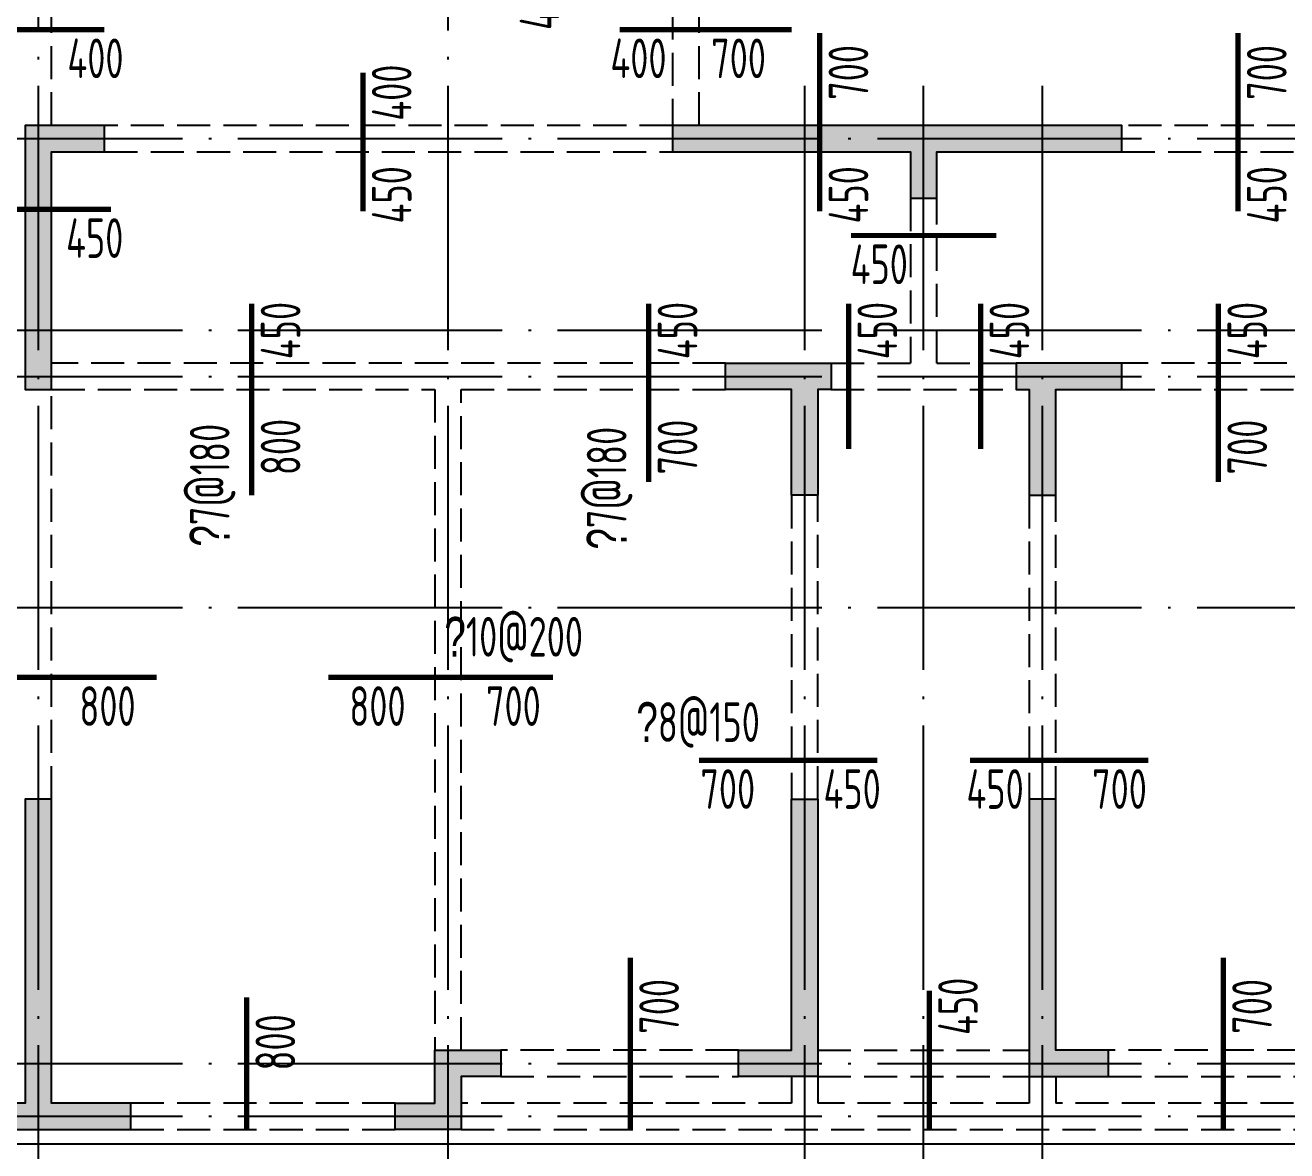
# Model space of a CAD drawing. Extents: x 154268 to 5133249, y -1832900 to 601179.
# Drawn here: x 297091 to 306639, y 517288 to 525807 of the extents above; entities that cross this region are included whole.
import ezdxf
from ezdxf.enums import TextEntityAlignment as Align

# ---------------------------------------------------------------- set-up
doc = ezdxf.new("R2010")
doc.units = 0
doc.header["$LTSCALE"] = 1000
doc.linetypes.add('DASH', pattern=[0.35, 0.25, -0.1])
doc.linetypes.add('DOTE', pattern=[2.42, 2, -0.2, 0.02, -0.2])
for name, color, linetype in [('A-ANNO-AXIS', 94, 'Continuous'), ('A-ANNO-DOTE', 15, 'DOTE'), ('a-pm-6#-wd$0$A-ROOF-建筑屋顶', 4, 'Continuous'), ('FLOOR_NUM', 7, 'Continuous'), ('HATCH', 254, 'Continuous'), ('S-BEAM-实线', 4, 'Continuous'), ('S-FLOOR-UP-文字', 7, 'Continuous'), ('S-FLOOR-UP-标注', 3, 'Continuous'), ('S-FLOOR-UP-钢筋', 13, 'Continuous'), ('S-WALL-砼墙', 60, 'Continuous')]:
    doc.layers.add(name, color=color, linetype=linetype)
doc.styles.add('TSSD_Dimension', font='tssdeng.shx', dxfattribs={"width": 0.7, "bigfont": 'Hztxt.shx'})
doc.styles.add('TSSD_Label', font='tssdeng.shx', dxfattribs={"width": 0.7, "bigfont": 'hztxt.shx'})
doc.dimstyles.get("Standard").update_dxf_attribs({"dimtxt": 300, "dimasz": 100, "dimexe": 100, "dimexo": 250, "dimgap": 100, "dimtad": 1, "dimdec": 0, "dimzin": 0, "dimdsep": 46, "dimtxsty": 'TSSD_Dimension', "dimblk": 'ARCHTICK', "dimblk1": 'ARCHTICK', "dimblk2": 'ARCHTICK', "dimcen": 0, "dimdle": 100, "dimclrt": 7, "dimadec": 0, "dimazin": 0, "dimtfac": 1, "dimtdec": 0, "dimtix": 1, "dimtmove": 2, "dimatfit": 3, "dimfxl": 1, "dimtolj": 1, "dimtzin": 0, "dimarcsym": 0})

# ---------------------------------------------------------------- blocks, each defined once
blk = doc.blocks.new('T4zw1')
at = {"layer": 'A-ANNO-DOTE'}
for p, q in [((1584356.5, -2354198.9), (1584356.5, -2338822.9)), ((1587456.5, -2354198.9), (1587456.5, -2338822.9)), ((1590156.5, -2354198.9), (1590156.5, -2344890.9)), ((1591056.5, -2354198.9), (1591056.5, -2344890.9)), ((1591956.5, -2354198.9), (1591956.5, -2344890.9)), ((1554406.3, -2345336.9), (1601542.4, -2345336.9)), ((1554406.3, -2346786.9), (1601542.4, -2346786.9)), ((1554406.3, -2347136.9), (1601542.4, -2347136.9)), ((1554406.3, -2348886.9), (1601542.4, -2348886.9)), ((1554406.3, -2352336.9), (1601542.4, -2352336.9)), ((1554406.3, -2352736.9), (1601542.4, -2352736.9))]:
    blk.add_line(p, q, dxfattribs=at)
blk = doc.blocks.new('t4swdpm1')
at = {"layer": 'S-BEAM-实线', "linetype": 'DASH'}
for p, q in [((33600, 7600), (33600, 9650)), ((28700, 7600), (28700, 8850)), ((33400, 8850), (33400, 7600)), ((33400, 7600), (29100, 7600)), ((40250, 7600), (36800, 7600)), ((29100, 7400), (33500, 7400)), ((36800, 7400), (40250, 7400)), ((35200, 7050), (35200, 5800)), ((35400, 5800), (35400, 7050)), ((33800, 5800), (28700, 5800)), ((34600, 5800), (35200, 5800)), ((35400, 5800), (36000, 5800)), ((41900, 5800), (36800, 5800)), ((28700, 5600), (31600, 5600)), ((28700, 2500), (28700, 5600)), ((31600, 5600), (31600, 600)), ((31800, 600), (31800, 5600)), ((31800, 5600), (33800, 5600)), ((34600, 5600), (36000, 5600)), ((36800, 5600), (38800, 5600)), ((34300, 4800), (34300, 2500)), ((34500, 2500), (34500, 4800)), ((36100, 4800), (36100, 2500)), ((36300, 2500), (36300, 4800)), ((33900, 600), (32100, 600)), ((34500, 600), (36100, 600)), ((38500, 600), (36700, 600)), ((32100, 400), (33900, 400)), ((34300, 400), (34300, 200)), ((34500, 400), (34500, 200)), ((34500, 400), (36100, 400)), ((36100, 400), (36100, 200)), ((36300, 400), (36300, 200)), ((36700, 400), (38500, 400)), ((31300, 200), (29300, 200)), ((34300, 200), (31800, 200)), ((36100, 200), (34500, 200)), ((38800, 200), (36300, 200)), ((29300, 0), (31300, 0)), ((31800, 0), (38800, 0))]:
    blk.add_line(p, q, dxfattribs=at)
at = {"layer": 'S-WALL-砼墙'}
for points in [[(29100, 7400), (29100, 7600), (28500, 7600), (28500, 5600), (28700, 5600), (28700, 7400)], [(36800, 7400), (36800, 7600), (33400, 7600), (33400, 7400), (35200, 7400), (35200, 7050), (35400, 7050), (35400, 7400)], [(33800, 5600), (33800, 5800), (34600, 5800), (34600, 5600), (34500, 5600), (34500, 4800), (34300, 4800), (34300, 5600)], [(36800, 5600), (36800, 5800), (36000, 5800), (36000, 5600), (36100, 5600), (36100, 4800), (36300, 4800), (36300, 5600)], [(28700, 2500), (28500, 2500), (28500, 200), (28000, 200), (28000, 0), (29300, 0), (29300, 200), (28700, 200)], [(33900, 400), (33900, 600), (34300, 600), (34300, 2500), (34500, 2500), (34500, 400)], [(36700, 400), (36700, 600), (36300, 600), (36300, 2500), (36100, 2500), (36100, 400)], [(31300, 0), (31300, 200), (31600, 200), (31600, 600), (32100, 600), (32100, 400), (31800, 400), (31800, 0)]]:
    blk.add_lwpolyline(points, close=True, dxfattribs=at)
blk = doc.blocks.new('*D9626')
at = {"layer": 'Defpoints', "color": 0, "transparency": 16777216}
for p in [(31694.3, 3322.4), (32394.2, 3322.4), (32394.2, 3022.4)]:
    blk.add_point(p, dxfattribs=at)
at = {"layer": 'S-FLOOR-UP-标注', "color": 3, "transparency": 16777216, "insert": (32094.9, 3104.6), "char_height": 300, "attachment_point": 5, "style": 'TSSD_Dimension'}
blk.add_mtext('\\A1;700', dxfattribs=at)
blk = doc.blocks.new('_None')
blk = doc.blocks.new('*D9627')
at = {"layer": 'Defpoints', "color": 0, "transparency": 16777216}
for p in [(30694.4, 3322.4), (31494.3, 3322.4), (31494.3, 3022.4)]:
    blk.add_point(p, dxfattribs=at)
at = {"layer": 'S-FLOOR-UP-标注', "color": 3, "transparency": 16777216, "insert": (31066, 3104.6), "char_height": 300, "attachment_point": 5, "style": 'TSSD_Dimension'}
blk.add_mtext('\\A1;800', dxfattribs=at)
blk = doc.blocks.new('*D9628')
at = {"layer": 'Defpoints', "color": 0, "transparency": 16777216}
for p in [(34650.1, 6666.4), (35100, 6666.4), (35100, 6366.4)]:
    blk.add_point(p, dxfattribs=at)
at = {"layer": 'S-FLOOR-UP-标注', "color": 3, "transparency": 16777216, "insert": (34864.1, 6448.6), "char_height": 300, "attachment_point": 5, "style": 'TSSD_Dimension'}
blk.add_mtext('\\A1;450', dxfattribs=at)
blk = doc.blocks.new('*D9634')
at = {"layer": 'Defpoints', "color": 0, "transparency": 16777216}
for p in [(28600, 6864.4), (29049.9, 6864.4), (28600, 6564.4)]:
    blk.add_point(p, dxfattribs=at)
at = {"layer": 'S-FLOOR-UP-标注', "color": 3, "transparency": 16777216, "insert": (28925.9, 6646.6), "char_height": 300, "attachment_point": 5, "style": 'TSSD_Dimension'}
blk.add_mtext('\\A1;450', dxfattribs=at)
blk = doc.blocks.new('*D9636')
at = {"layer": 'Defpoints', "color": 0, "transparency": 16777216}
for p in [(35550, 2694.8), (36000, 2694.8), (36000, 2394.8)]:
    blk.add_point(p, dxfattribs=at)
at = {"layer": 'S-FLOOR-UP-标注', "color": 3, "transparency": 16777216, "insert": (35741.1, 2476.9), "char_height": 300, "attachment_point": 5, "style": 'TSSD_Dimension'}
blk.add_mtext('\\A1;450', dxfattribs=at)
blk = doc.blocks.new('*D9637')
at = {"layer": 'Defpoints', "color": 0, "transparency": 16777216}
for p in [(33500.1, 2694.8), (34200, 2694.8), (33500.1, 2394.8)]:
    blk.add_point(p, dxfattribs=at)
at = {"layer": 'S-FLOOR-UP-标注', "color": 3, "transparency": 16777216, "insert": (33717.5, 2476.9), "char_height": 300, "attachment_point": 5, "style": 'TSSD_Dimension'}
blk.add_mtext('\\A1;700', dxfattribs=at)
blk = doc.blocks.new('*D9638')
at = {"layer": 'Defpoints', "color": 0, "transparency": 16777216}
for p in [(34400, 2694.8), (34850, 2694.8), (34400, 2394.8)]:
    blk.add_point(p, dxfattribs=at)
at = {"layer": 'S-FLOOR-UP-标注', "color": 3, "transparency": 16777216, "insert": (34658.9, 2476.9), "char_height": 300, "attachment_point": 5, "style": 'TSSD_Dimension'}
blk.add_mtext('\\A1;450', dxfattribs=at)
blk = doc.blocks.new('*D9640')
at = {"layer": 'Defpoints', "color": 0, "transparency": 16777216}
for p in [(33500, 8225), (34199.9, 8225), (33500, 7925)]:
    blk.add_point(p, dxfattribs=at)
at = {"layer": 'S-FLOOR-UP-标注', "color": 3, "transparency": 16777216, "insert": (33799.3, 8007.2), "char_height": 300, "attachment_point": 5, "style": 'TSSD_Dimension'}
blk.add_mtext('\\A1;700', dxfattribs=at)
blk = doc.blocks.new('*D9641')
at = {"layer": 'Defpoints', "color": 0, "transparency": 16777216}
for p in [(32900, 8225), (33300, 8225), (32900, 7925)]:
    blk.add_point(p, dxfattribs=at)
at = {"layer": 'S-FLOOR-UP-标注', "color": 3, "transparency": 16777216, "insert": (33041.6, 8007.2), "char_height": 300, "attachment_point": 5, "style": 'TSSD_Dimension'}
blk.add_mtext('\\A1;400', dxfattribs=at)
blk = doc.blocks.new('*D9660')
at = {"layer": 'Defpoints', "color": 0, "transparency": 16777216}
for p in [(36200, 2694.8), (36899.9, 2694.8), (36899.9, 2394.8)]:
    blk.add_point(p, dxfattribs=at)
at = {"layer": 'S-FLOOR-UP-标注', "color": 3, "transparency": 16777216, "insert": (36682.5, 2476.9), "char_height": 300, "attachment_point": 5, "style": 'TSSD_Dimension'}
blk.add_mtext('\\A1;700', dxfattribs=at)
blk = doc.blocks.new('*D9662')
at = {"layer": 'Defpoints', "color": 0, "transparency": 16777216}
for p in [(28594.3, 3322.4), (29394.2, 3322.4), (28594.3, 3022.4)]:
    blk.add_point(p, dxfattribs=at)
at = {"layer": 'S-FLOOR-UP-标注', "color": 3, "transparency": 16777216, "insert": (29022.6, 3104.6), "char_height": 300, "attachment_point": 5, "style": 'TSSD_Dimension'}
blk.add_mtext('\\A1;800', dxfattribs=at)
blk = doc.blocks.new('*D9664')
at = {"layer": 'Defpoints', "color": 0, "transparency": 16777216}
for p in [(28600, 8225), (29000, 8225), (28600, 7925)]:
    blk.add_point(p, dxfattribs=at)
at = {"layer": 'S-FLOOR-UP-标注', "color": 3, "transparency": 16777216, "insert": (28931.6, 8007.2), "char_height": 300, "attachment_point": 5, "style": 'TSSD_Dimension'}
blk.add_mtext('\\A1;400', dxfattribs=at)
blk = doc.blocks.new('*D9668')
at = {"layer": 'Defpoints', "color": 0, "transparency": 16777216}
for p in [(35242.3, 949.9), (35542.3, 949.9), (35242.3, 500)]:
    blk.add_point(p, dxfattribs=at)
at = {"layer": 'S-FLOOR-UP-标注', "color": 3, "transparency": 16777216, "insert": (35460.1, 832), "char_height": 300, "attachment_point": 5, "rotation": 90, "style": 'TSSD_Dimension'}
blk.add_mtext('\\A1;450', dxfattribs=at)
blk = doc.blocks.new('*D9670')
at = {"layer": 'Defpoints', "color": 0, "transparency": 16777216}
for p in [(30075.3, 899.9), (30375.3, 899.9), (30075.3, 100)]:
    blk.add_point(p, dxfattribs=at)
at = {"layer": 'S-FLOOR-UP-标注', "color": 3, "transparency": 16777216, "insert": (30293.2, 559.4), "char_height": 300, "attachment_point": 5, "rotation": 90, "style": 'TSSD_Dimension'}
blk.add_mtext('\\A1;800', dxfattribs=at)
blk = doc.blocks.new('*D9672')
at = {"layer": 'Defpoints', "color": 0, "transparency": 16777216}
for p in [(32980.1, 1199.9), (33280.1, 1199.9), (32980.1, 500)]:
    blk.add_point(p, dxfattribs=at)
at = {"layer": 'S-FLOOR-UP-标注', "color": 3, "transparency": 16777216, "insert": (33198, 832), "char_height": 300, "attachment_point": 5, "rotation": 90, "style": 'TSSD_Dimension'}
blk.add_mtext('\\A1;700', dxfattribs=at)
blk = doc.blocks.new('*D9673')
at = {"layer": 'Defpoints', "color": 0, "transparency": 16777216}
for p in [(37468.2, 1199.9), (37768.2, 1199.9), (37468.2, 500)]:
    blk.add_point(p, dxfattribs=at)
at = {"layer": 'S-FLOOR-UP-标注', "color": 3, "transparency": 16777216, "insert": (37686, 832), "char_height": 300, "attachment_point": 5, "rotation": 90, "style": 'TSSD_Dimension'}
blk.add_mtext('\\A1;700', dxfattribs=at)
blk = doc.blocks.new('*D9678')
at = {"layer": 'Defpoints', "color": 0, "transparency": 16777216}
for p in [(37431.7, 6149.9), (37431.7, 5700), (37731.7, 5700)]:
    blk.add_point(p, dxfattribs=at)
at = {"layer": 'S-FLOOR-UP-标注', "color": 3, "transparency": 16777216, "insert": (37649.6, 5946.9), "char_height": 300, "attachment_point": 5, "rotation": 90, "style": 'TSSD_Dimension'}
blk.add_mtext('\\A1;450', dxfattribs=at)
blk = doc.blocks.new('*D9679')
at = {"layer": 'Defpoints', "color": 0, "transparency": 16777216}
for p in [(37431.7, 5500), (37431.7, 4800.1), (37731.7, 4800.1)]:
    blk.add_point(p, dxfattribs=at)
at = {"layer": 'S-FLOOR-UP-标注', "color": 3, "transparency": 16777216, "insert": (37649.6, 5065.5), "char_height": 300, "attachment_point": 5, "rotation": 90, "style": 'TSSD_Dimension'}
blk.add_mtext('\\A1;700', dxfattribs=at)
blk = doc.blocks.new('*D9680')
at = {"layer": 'Defpoints', "color": 0, "transparency": 16777216}
for p in [(34631.9, 6149.9), (34631.9, 5700), (34931.9, 5700)]:
    blk.add_point(p, dxfattribs=at)
at = {"layer": 'S-FLOOR-UP-标注', "color": 3, "transparency": 16777216, "insert": (34849.7, 5946.9), "char_height": 300, "attachment_point": 5, "rotation": 90, "style": 'TSSD_Dimension'}
blk.add_mtext('\\A1;450', dxfattribs=at)
blk = doc.blocks.new('*D9681')
at = {"layer": 'Defpoints', "color": 0, "transparency": 16777216}
for p in [(35631.8, 6149.9), (35631.8, 5700), (35931.8, 5700)]:
    blk.add_point(p, dxfattribs=at)
at = {"layer": 'S-FLOOR-UP-标注', "color": 3, "transparency": 16777216, "insert": (35849.6, 5946.9), "char_height": 300, "attachment_point": 5, "rotation": 90, "style": 'TSSD_Dimension'}
blk.add_mtext('\\A1;450', dxfattribs=at)
blk = doc.blocks.new('*D9682')
at = {"layer": 'Defpoints', "color": 0, "transparency": 16777216}
for p in [(33119.6, 6149.9), (33119.6, 5700), (33419.6, 5700)]:
    blk.add_point(p, dxfattribs=at)
at = {"layer": 'S-FLOOR-UP-标注', "color": 3, "transparency": 16777216, "insert": (33337.5, 5946.9), "char_height": 300, "attachment_point": 5, "rotation": 90, "style": 'TSSD_Dimension'}
blk.add_mtext('\\A1;450', dxfattribs=at)
blk = doc.blocks.new('*D9683')
at = {"layer": 'Defpoints', "color": 0, "transparency": 16777216}
for p in [(33119.6, 5500), (33119.6, 4800.1), (33419.6, 4800.1)]:
    blk.add_point(p, dxfattribs=at)
at = {"layer": 'S-FLOOR-UP-标注', "color": 3, "transparency": 16777216, "insert": (33337.5, 5065.5), "char_height": 300, "attachment_point": 5, "rotation": 90, "style": 'TSSD_Dimension'}
blk.add_mtext('\\A1;700', dxfattribs=at)
blk = doc.blocks.new('*D9684')
at = {"layer": 'Defpoints', "color": 0, "transparency": 16777216}
for p in [(30114.9, 6149.9), (30114.9, 5700), (30414.9, 5700)]:
    blk.add_point(p, dxfattribs=at)
at = {"layer": 'S-FLOOR-UP-标注', "color": 3, "transparency": 16777216, "insert": (30332.7, 5946.9), "char_height": 300, "attachment_point": 5, "rotation": 90, "style": 'TSSD_Dimension'}
blk.add_mtext('\\A1;450', dxfattribs=at)
blk = doc.blocks.new('*D9685')
at = {"layer": 'Defpoints', "color": 0, "transparency": 16777216}
for p in [(30114.9, 5500), (30114.9, 4700.1), (30414.9, 4700.1)]:
    blk.add_point(p, dxfattribs=at)
at = {"layer": 'S-FLOOR-UP-标注', "color": 3, "transparency": 16777216, "insert": (30332.7, 5065.5), "char_height": 300, "attachment_point": 5, "rotation": 90, "style": 'TSSD_Dimension'}
blk.add_mtext('\\A1;800', dxfattribs=at)
blk = doc.blocks.new('*D9691')
at = {"layer": 'Defpoints', "color": 0, "transparency": 16777216}
for p in [(37579.5, 8199.9), (37879.5, 8199.9), (37579.5, 7500)]:
    blk.add_point(p, dxfattribs=at)
at = {"layer": 'S-FLOOR-UP-标注', "color": 3, "transparency": 16777216, "insert": (37797.4, 7900.6), "char_height": 300, "attachment_point": 5, "rotation": 90, "style": 'TSSD_Dimension'}
blk.add_mtext('\\A1;700', dxfattribs=at)
blk = doc.blocks.new('*D9692')
at = {"layer": 'Defpoints', "color": 0, "transparency": 16777216}
for p in [(37579.5, 7300), (37879.5, 7300), (37579.5, 6850.1)]:
    blk.add_point(p, dxfattribs=at)
at = {"layer": 'S-FLOOR-UP-标注', "color": 3, "transparency": 16777216, "insert": (37797.4, 6974.1), "char_height": 300, "attachment_point": 5, "rotation": 90, "style": 'TSSD_Dimension'}
blk.add_mtext('\\A1;450', dxfattribs=at)
blk = doc.blocks.new('*D9693')
at = {"layer": 'Defpoints', "color": 0, "transparency": 16777216}
for p in [(34413.3, 8199.9), (34713.3, 8199.9), (34413.3, 7500)]:
    blk.add_point(p, dxfattribs=at)
at = {"layer": 'S-FLOOR-UP-标注', "color": 3, "transparency": 16777216, "insert": (34631.1, 7900.6), "char_height": 300, "attachment_point": 5, "rotation": 90, "style": 'TSSD_Dimension'}
blk.add_mtext('\\A1;700', dxfattribs=at)
blk = doc.blocks.new('*D9694')
at = {"layer": 'Defpoints', "color": 0, "transparency": 16777216}
for p in [(34413.3, 7300), (34713.3, 7300), (34413.3, 6850.1)]:
    blk.add_point(p, dxfattribs=at)
at = {"layer": 'S-FLOOR-UP-标注', "color": 3, "transparency": 16777216, "insert": (34631.1, 6974.1), "char_height": 300, "attachment_point": 5, "rotation": 90, "style": 'TSSD_Dimension'}
blk.add_mtext('\\A1;450', dxfattribs=at)
blk = doc.blocks.new('*D9695')
at = {"layer": 'Defpoints', "color": 0, "transparency": 16777216}
for p in [(30956.1, 7899.9), (31256.1, 7899.9), (30956.1, 7500)]:
    blk.add_point(p, dxfattribs=at)
at = {"layer": 'S-FLOOR-UP-标注', "color": 3, "transparency": 16777216, "insert": (31173.9, 7747.4), "char_height": 300, "attachment_point": 5, "rotation": 90, "style": 'TSSD_Dimension'}
blk.add_mtext('\\A1;400', dxfattribs=at)
blk = doc.blocks.new('*D9696')
at = {"layer": 'Defpoints', "color": 0, "transparency": 16777216}
for p in [(30956.1, 7300), (31256.1, 7300), (30956.1, 6850.1)]:
    blk.add_point(p, dxfattribs=at)
at = {"layer": 'S-FLOOR-UP-标注', "color": 3, "transparency": 16777216, "insert": (31173.9, 6974.1), "char_height": 300, "attachment_point": 5, "rotation": 90, "style": 'TSSD_Dimension'}
blk.add_mtext('\\A1;450', dxfattribs=at)
blk = doc.blocks.new('*D9697')
at = {"layer": 'Defpoints', "color": 0, "transparency": 16777216}
for p in [(32074.9, 8750), (32074.9, 8350.1), (32374.9, 8350.1)]:
    blk.add_point(p, dxfattribs=at)
at = {"layer": 'S-FLOOR-UP-标注', "color": 3, "transparency": 16777216, "insert": (32292.8, 8434), "char_height": 300, "attachment_point": 5, "rotation": 90, "style": 'TSSD_Dimension'}
blk.add_mtext('\\A1;400', dxfattribs=at)
blk = doc.blocks.new('7-4q-wda')
at = {"layer": 'S-WALL-砼墙'}
for points in [[(22900, -1650), (22900, -1450), (22300, -1450), (22300, -3450), (22500, -3450), (22500, -1650)], [(30600, -1650), (30600, -1450), (27200, -1450), (27200, -1650), (29000, -1650), (29000, -2000), (29200, -2000), (29200, -1650)], [(27600, -3450), (27600, -3250), (28400, -3250), (28400, -3450), (28300, -3450), (28300, -4250), (28100, -4250), (28100, -3450)], [(30600, -3450), (30600, -3250), (29800, -3250), (29800, -3450), (29900, -3450), (29900, -4250), (30100, -4250), (30100, -3450)], [(22500, -6550), (22300, -6550), (22300, -8850), (21750, -8850), (21750, -9050), (23100, -9050), (23100, -8850), (22500, -8850)], [(27700, -8650), (27700, -8450), (28100, -8450), (28100, -6550), (28300, -6550), (28300, -8650)], [(30500, -8650), (30500, -8450), (30100, -8450), (30100, -6550), (29900, -6550), (29900, -8650)], [(25100, -9050), (25100, -8850), (25400, -8850), (25400, -8450), (25900, -8450), (25900, -8650), (25600, -8650), (25600, -9050)]]:
    blk.add_lwpolyline(points, close=True, dxfattribs=at)
blk = doc.blocks.new('T4wdbj1')
at = {"layer": 'S-FLOOR-UP-钢筋', "color": 1, "const_width": 40}
for points in [[(27550.1, 8225), (29000, 8225)], [(32900.1, 8225), (34200, 8225)], [(34413.3, 8199.9), (34413.3, 6850.1)], [(37579.5, 8199.9), (37579.5, 6850.1)], [(30956.1, 7899.9), (30956.1, 6850.1)], [(27550.1, 6864.4), (29049.9, 6864.4)], [(35749.9, 6666.4), (34650.1, 6666.4)], [(30114.9, 4700.1), (30114.9, 6149.9)], [(33119.6, 4800.1), (33119.6, 6149.9)], [(34631.9, 5050.1), (34631.9, 6149.9)], [(35631.8, 5050.1), (35631.8, 6149.9)], [(37431.7, 4800.1), (37431.7, 6149.9)], [(27644.4, 3322.4), (29394.2, 3322.4)], [(32394.2, 3322.4), (30694.4, 3322.4)], [(33500.1, 2694.8), (34850, 2694.8)], [(36899.9, 2694.8), (35550, 2694.8)], [(32980.1, 1199.9), (32980.1, -100)], [(37468.2, 1199.9), (37468.2, -100)], [(35242.3, 949.9), (35242.3, -100)], [(30075.3, 899.9), (30075.3, -100)]]:
    blk.add_lwpolyline(points, dxfattribs=at)
at = {"layer": 'S-FLOOR-UP-文字', "color": 7, "style": 'TSSD_Label', "width": 0.7}
for p in [(30036.6, 4311.3), (33041.3, 4288.7)]:
    blk.add_text('\ue53a7@180', height=300, rotation=90, dxfattribs=at).set_placement(p, align=Align.BOTTOM_LEFT)
for s, p in [('\ue53a10@200', (31572.2, 3389.3)), ('\ue53a8@150', (33025.2, 2743.7))]:
    blk.add_text(s, height=300, dxfattribs=at).set_placement(p, align=Align.BOTTOM_LEFT)
at = {"layer": 'S-FLOOR-UP-标注'}
for base, p1, p2, angle, picture, middle in [((32374.9, 8350.1), (32074.9, 8750), (32074.9, 8350.1), 90, '*D9697', (32292.8, 8434)), ((34713.3, 8199.9), (34413.3, 7500), (34413.3, 8199.9), 270, '*D9693', (34631.1, 7900.6)), ((37879.5, 8199.9), (37579.5, 7500), (37579.5, 8199.9), 270, '*D9691', (37797.4, 7900.6)), ((31256.1, 7899.9), (30956.1, 7500), (30956.1, 7899.9), 270, '*D9695', (31173.9, 7747.4)), ((31256.1, 7300), (30956.1, 6850.1), (30956.1, 7300), 270, '*D9696', (31173.9, 6974.1)), ((34713.3, 7300), (34413.3, 6850.1), (34413.3, 7300), 270, '*D9694', (34631.1, 6974.1)), ((37879.5, 7300), (37579.5, 6850.1), (37579.5, 7300), 270, '*D9692', (37797.4, 6974.1)), ((35100, 6366.4), (34650.1, 6666.4), (35100, 6666.4), 180, '*D9628', (34864.1, 6448.6)), ((30414.9, 5700), (30114.9, 6149.9), (30114.9, 5700), 90, '*D9684', (30332.7, 5946.9)), ((33419.6, 5700), (33119.6, 6149.9), (33119.6, 5700), 90, '*D9682', (33337.5, 5946.9)), ((34931.9, 5700), (34631.9, 6149.9), (34631.9, 5700), 90, '*D9680', (34849.7, 5946.9)), ((35931.8, 5700), (35631.8, 6149.9), (35631.8, 5700), 90, '*D9681', (35849.6, 5946.9)), ((37731.7, 5700), (37431.7, 6149.9), (37431.7, 5700), 90, '*D9678', (37649.6, 5946.9)), ((30414.9, 4700.1), (30114.9, 5500), (30114.9, 4700.1), 90, '*D9685', (30332.7, 5065.5)), ((33419.6, 4800.1), (33119.6, 5500), (33119.6, 4800.1), 90, '*D9683', (33337.5, 5065.5)), ((37731.7, 4800.1), (37431.7, 5500), (37431.7, 4800.1), 90, '*D9679', (37649.6, 5065.5)), ((31494.3, 3022.4), (30694.4, 3322.4), (31494.3, 3322.4), 180, '*D9627', (31066, 3104.6)), ((32394.2, 3022.4), (31694.3, 3322.4), (32394.2, 3322.4), 180, '*D9626', (32094.9, 3104.6)), ((36000, 2394.8), (35550, 2694.8), (36000, 2694.8), 180, '*D9636', (35741.1, 2476.9)), ((36899.9, 2394.8), (36200, 2694.8), (36899.9, 2694.8), 180, '*D9660', (36682.5, 2476.9)), ((33280.1, 1199.9), (32980.1, 500), (32980.1, 1199.9), 270, '*D9672', (33198, 832)), ((35542.3, 949.9), (35242.3, 500), (35242.3, 949.9), 270, '*D9668', (35460.1, 832)), ((37768.2, 1199.9), (37468.2, 500), (37468.2, 1199.9), 270, '*D9673', (37686, 832)), ((30375.3, 899.9), (30075.3, 100), (30075.3, 899.9), 270, '*D9670', (30293.2, 559.4))]:
    dim = blk.add_linear_dim(base=base, p1=p1, p2=p2, angle=angle, dimstyle='Standard', override={"dimexe": 150, "dimexo": 120, "dimgap": 60, "dimblk1": 'None', "dimblk2": 'None', "dimsah": 1, "dimse1": 1, "dimse2": 1, "dimsd1": 1, "dimsd2": 1, "dimclrd": 256, "dimclre": 256, "dimclrt": 3}, dxfattribs=at)
    dim.commit()
    dim.dimension.update_dxf_attribs({"geometry": picture, "text_midpoint": middle, "dimtype": 128})
for base, p1, p2, picture, middle in [((28600, 7925), (29000, 8225), (28600, 8225), '*D9664', (28931.6, 8007.2)), ((32900, 7925), (33300, 8225), (32900, 8225), '*D9641', (33041.6, 8007.2)), ((33500, 7925), (34199.9, 8225), (33500, 8225), '*D9640', (33799.3, 8007.2)), ((28600, 6564.4), (29049.9, 6864.4), (28600, 6864.4), '*D9634', (28925.9, 6646.6)), ((28594.3, 3022.4), (29394.2, 3322.4), (28594.3, 3322.4), '*D9662', (29022.6, 3104.6)), ((33500.1, 2394.8), (34200, 2694.8), (33500.1, 2694.8), '*D9637', (33717.5, 2476.9)), ((34400, 2394.8), (34850, 2694.8), (34400, 2694.8), '*D9638', (34658.9, 2476.9))]:
    dim = blk.add_linear_dim(base=base, p1=p1, p2=p2, dimstyle='Standard', override={"dimexe": 150, "dimexo": 120, "dimgap": 60, "dimblk1": 'None', "dimblk2": 'None', "dimsah": 1, "dimse1": 1, "dimse2": 1, "dimsd1": 1, "dimsd2": 1, "dimclrd": 256, "dimclre": 256, "dimclrt": 3}, dxfattribs=at)
    dim.commit()
    dim.dimension.update_dxf_attribs({"geometry": picture, "text_midpoint": middle, "dimtype": 128})

msp = doc.modelspace()

# ---------------------------------------------------------------- hatches: boundary and pattern name
at = {"layer": 'HATCH'}
h = msp.add_hatch(dxfattribs=at)
h.set_pattern_fill('ARMORED', color=256, scale=30, style=0)
h.set_pattern_definition([(50, (-2974177.58, 2458896.48), (215.178055, -18.8256405), [22.5, -247.5]), (355, (-2974177.58, 2458896.48), (-41.6254, 225.65764), [18, -198]), (100.4514, (-2974159.64, 2458894.9), (173.552815, 206.831863), [19.122057, -210.342634]), (46.1842, (-2974177.58, 2458956.48), (320.172315, -49.655704), [33.75, -371.25]), (96.6356, (-2974150.9, 2458952.34), (280.398812, 292.23536), [28.683086, -315.5139]), (351.1842, (-2974177.58, 2458956.48), (280.398584, 292.23558), [27, -297]), (21, (-2974147.58, 2458941.48), (179.072116, -120.785667), [22.5, -247.5]), (326, (-2974147.58, 2458941.48), (72.9946, 217.545014), [18, -198]), (71.4514, (-2974132.65, 2458931.41), (252.066789, 96.759149), [19.122057, -210.342634]), (37.5, (-2974177.576, 2458896.48), (3.6479566, 99.8681561), [0, -195.6, 0, -201, 0, -198.75]), (7.5, (-2974177.58, 2458896.48), (78.9208612, 118.3235136), [0, -114.6, 0, -191.1, 0, -75.75]), (327.5, (-2974244.476, 2458896.48), (160.1467309, -6.7664615), [0, -75, 0, -234, 0, -310.5]), (317.5, (-2974274.48, 2458896.48), (174.955851, 30.0314947), [0, -97.5, 0, -155.4, 0, -220.5]), (45, (-2974177.58, 2458896.48), (-106.066017, 106.066017), [])])
h.paths.add_polyline_path([(294590.8, 517449.3), (294590.8, 517649.3), (294290.8, 517649.3), (294290.8, 518049.3), (293790.8, 518049.3), (293790.8, 517849.3), (294090.8, 517849.3), (294090.8, 517449.3)])
h.paths.add_polyline_path([(297290.8, 519949.3), (297090.8, 519949.3), (297090.8, 517649.3), (296590.8, 517649.3), (296590.8, 517449.3), (297890.8, 517449.3), (297890.8, 517649.3), (297290.8, 517649.3)])
h.paths.add_polyline_path([(297690.8, 524849.3), (297690.8, 525049.3), (297090.8, 525049.3), (297090.8, 523049.3), (297290.8, 523049.3), (297290.8, 524849.3)])
h.paths.add_polyline_path([(297840.8, 529799.3), (297840.8, 529999.3), (297090.8, 529999.3), (297090.8, 527199.3), (295740.8, 527199.3), (295740.8, 526999.3), (297090.8, 526999.3), (297090.8, 526299.3), (297290.8, 526299.3), (297290.8, 526999.3), (298690.8, 526999.3), (298690.8, 527199.3), (297290.8, 527199.3), (297290.8, 529799.3)])
h.paths.add_polyline_path([(302790.8, 529999.3), (301990.8, 529999.3), (301990.8, 526999.3), (302190.8, 526999.3), (302190.8, 527499.3), (302690.8, 527499.3), (302690.8, 527699.3), (302190.8, 527699.3), (302190.8, 529799.3), (302790.8, 529799.3)])
h.paths.add_polyline_path([(306740.8, 529999.3), (305940.8, 529999.3), (305940.8, 529799.3), (306540.8, 529799.3), (306540.8, 527699.3), (306140.8, 527699.3), (306140.8, 527499.3), (306740.8, 527499.3)])
h.paths.add_polyline_path([(305390.8, 524849.3), (305390.8, 525049.3), (301990.8, 525049.3), (301990.8, 524849.3), (303790.8, 524849.3), (303790.8, 524499.3), (303990.8, 524499.3), (303990.8, 524849.3)])
h.paths.add_polyline_path([(299890.8, 517449.3), (299890.8, 517649.3), (300190.8, 517649.3), (300190.8, 518049.3), (300690.8, 518049.3), (300690.8, 517849.3), (300390.8, 517849.3), (300390.8, 517449.3)])
h.paths.add_polyline_path([(302490.8, 517849.3), (302490.8, 518049.3), (302890.8, 518049.3), (302890.8, 519949.3), (303090.8, 519949.3), (303090.8, 517849.3)])
h.paths.add_polyline_path([(305290.8, 517849.3), (305290.8, 518049.3), (304890.8, 518049.3), (304890.8, 519949.3), (304690.8, 519949.3), (304690.8, 517849.3)])
h.paths.add_polyline_path([(302390.8, 523049.3), (302390.8, 523249.3), (303190.8, 523249.3), (303190.8, 523049.3), (303090.8, 523049.3), (303090.8, 522249.3), (302890.8, 522249.3), (302890.8, 523049.3)])
h.paths.add_polyline_path([(305390.8, 523049.3), (305390.8, 523249.3), (304590.8, 523249.3), (304590.8, 523049.3), (304690.8, 523049.3), (304690.8, 522249.3), (304890.8, 522249.3), (304890.8, 523049.3)])
h.paths.add_polyline_path([(307890.8, 517449.3), (307890.8, 517699.3), (307590.8, 517699.3), (307590.8, 518049.3), (307090.8, 518049.3), (307090.8, 517849.3), (307390.8, 517849.3), (307390.8, 517449.3)])
h.paths.add_polyline_path([(310690.8, 519799.3), (310490.8, 519799.3), (310490.8, 517699.3), (309890.8, 517699.3), (309890.8, 517449.3), (311090.8, 517449.3), (311090.8, 517699.3), (310690.8, 517699.3)])
h.paths.add_polyline_path([(310690.8, 525049.3), (308840.8, 525049.3), (308840.8, 524849.3), (310490.8, 524849.3), (310490.8, 523049.3), (310690.8, 523049.3)])
h.paths.add_polyline_path([(308690.8, 529749.3), (308690.8, 529999.3), (307990.8, 529999.3), (307990.8, 526499.3), (309040.8, 526499.3), (309040.8, 526699.3), (308190.8, 526699.3), (308190.8, 529749.3)])
h.paths.add_polyline_path([(311690.8, 529749.3), (311690.8, 529999.3), (310490.8, 529999.3), (310490.8, 529749.3), (310990.8, 529749.3), (310990.8, 528099.3), (311190.8, 528099.3), (311190.8, 529749.3)])
h.paths.add_polyline_path([(314190.8, 529999.3), (313190.8, 529999.3), (313190.8, 529749.3), (313940.8, 529749.3), (313940.8, 526399.3), (314190.8, 526399.3)])
h.paths.add_polyline_path([(314190.8, 523899.3), (313940.8, 523899.3), (313940.8, 523599.3), (312390.8, 523599.3), (312390.8, 523399.3), (314190.8, 523399.3)])
h.paths.add_polyline_path([(314190.8, 521499.3), (313940.8, 521499.3), (313940.8, 517699.3), (313490.8, 517699.3), (313490.8, 517449.3), (314190.8, 517449.3)])
h.paths.add_polyline_path([(291290.8, 520549.3), (291490.8, 520549.3), (291490.8, 518049.3), (291990.8, 518049.3), (291990.8, 517849.3), (290790.8, 517849.3), (290790.8, 518049.3), (291290.8, 518049.3)])
h.paths.add_polyline_path([(290490.8, 526999.3), (290490.8, 527199.3), (292290.8, 527199.3), (292290.8, 526999.3), (291490.8, 526999.3), (291490.8, 523599.3), (291290.8, 523599.3), (291290.8, 526999.3)])
h.paths.add_polyline_path([(288190.8, 517449.3), (288190.8, 517649.3), (288490.8, 517649.3), (288490.8, 518049.3), (288990.8, 518049.3), (288990.8, 517849.3), (288690.8, 517849.3), (288690.8, 517449.3)])
h.paths.add_polyline_path([(285490.8, 519949.3), (285690.8, 519949.3), (285690.8, 517649.3), (286190.8, 517649.3), (286190.8, 517449.3), (284890.8, 517449.3), (284890.8, 517649.3), (285490.8, 517649.3)])
h.paths.add_polyline_path([(285090.8, 524849.3), (285090.8, 525049.3), (285690.8, 525049.3), (285690.8, 523049.3), (285490.8, 523049.3), (285490.8, 524849.3)])
h.paths.add_polyline_path([(284940.8, 529799.3), (284940.8, 529999.3), (285690.8, 529999.3), (285690.8, 527199.3), (287040.8, 527199.3), (287040.8, 526999.3), (285690.8, 526999.3), (285690.8, 526299.3), (285490.8, 526299.3), (285490.8, 526999.3), (284090.8, 526999.3), (284090.8, 527199.3), (285490.8, 527199.3), (285490.8, 529799.3)])
h.paths.add_polyline_path([(279990.8, 529999.3), (280790.8, 529999.3), (280790.8, 526999.3), (280590.8, 526999.3), (280590.8, 527499.3), (280090.8, 527499.3), (280090.8, 527699.3), (280590.8, 527699.3), (280590.8, 529799.3), (279990.8, 529799.3)])
h.paths.add_polyline_path([(276040.8, 529999.3), (276840.8, 529999.3), (276840.8, 529799.3), (276240.8, 529799.3), (276240.8, 527699.3), (276640.8, 527699.3), (276640.8, 527499.3), (276040.8, 527499.3)])
h.paths.add_polyline_path([(277390.8, 524849.3), (277390.8, 525049.3), (280790.8, 525049.3), (280790.8, 524849.3), (278990.8, 524849.3), (278990.8, 524499.3), (278790.8, 524499.3), (278790.8, 524849.3)])
h.paths.add_polyline_path([(282890.8, 517449.3), (282890.8, 517649.3), (282590.8, 517649.3), (282590.8, 518049.3), (282090.8, 518049.3), (282090.8, 517849.3), (282390.8, 517849.3), (282390.8, 517449.3)])
h.paths.add_polyline_path([(280290.8, 517849.3), (280290.8, 518049.3), (279890.8, 518049.3), (279890.8, 519949.3), (279690.8, 519949.3), (279690.8, 517849.3)])
h.paths.add_polyline_path([(277490.8, 517849.3), (277490.8, 518049.3), (277890.8, 518049.3), (277890.8, 519949.3), (278090.8, 519949.3), (278090.8, 517849.3)])
h.paths.add_polyline_path([(280390.8, 523049.3), (280390.8, 523249.3), (279590.8, 523249.3), (279590.8, 523049.3), (279690.8, 523049.3), (279690.8, 522249.3), (279890.8, 522249.3), (279890.8, 523049.3)])
h.paths.add_polyline_path([(277390.8, 523049.3), (277390.8, 523249.3), (278190.8, 523249.3), (278190.8, 523049.3), (278090.8, 523049.3), (278090.8, 522249.3), (277890.8, 522249.3), (277890.8, 523049.3)])
h.paths.add_polyline_path([(274890.8, 517449.3), (274890.8, 517699.3), (275190.8, 517699.3), (275190.8, 518049.3), (275690.8, 518049.3), (275690.8, 517849.3), (275390.8, 517849.3), (275390.8, 517449.3)])
h.paths.add_polyline_path([(272090.8, 519799.3), (272290.8, 519799.3), (272290.8, 517699.3), (272890.8, 517699.3), (272890.8, 517449.3), (271690.8, 517449.3), (271690.8, 517699.3), (272090.8, 517699.3)])
h.paths.add_polyline_path([(272090.8, 525049.3), (273940.8, 525049.3), (273940.8, 524849.3), (272290.8, 524849.3), (272290.8, 523049.3), (272090.8, 523049.3)])
h.paths.add_polyline_path([(274090.8, 529749.3), (274090.8, 529999.3), (274790.8, 529999.3), (274790.8, 526499.3), (273740.8, 526499.3), (273740.8, 526699.3), (274590.8, 526699.3), (274590.8, 529749.3)])
h.paths.add_polyline_path([(271090.8, 529749.3), (271090.8, 529999.3), (272290.8, 529999.3), (272290.8, 529749.3), (271790.8, 529749.3), (271790.8, 528099.3), (271590.8, 528099.3), (271590.8, 529749.3)])
h.paths.add_polyline_path([(268590.8, 529999.3), (269590.8, 529999.3), (269590.8, 529749.3), (268840.8, 529749.3), (268840.8, 526399.3), (268590.8, 526399.3)])
h.paths.add_polyline_path([(268590.8, 523899.3), (268840.8, 523899.3), (268840.8, 523599.3), (270390.8, 523599.3), (270390.8, 523399.3), (268590.8, 523399.3)])
h.paths.add_polyline_path([(268590.8, 521499.3), (268840.8, 521499.3), (268840.8, 517699.3), (269290.8, 517699.3), (269290.8, 517449.3), (268590.8, 517449.3)])
h = msp.add_hatch(color=253, dxfattribs=at)
h.paths.add_polyline_path([(294590.8, 517449.3), (294590.8, 517649.3), (294290.8, 517649.3), (294290.8, 518049.3), (293790.8, 518049.3), (293790.8, 517849.3), (294090.8, 517849.3), (294090.8, 517449.3)])
h.paths.add_polyline_path([(297290.8, 519949.3), (297090.8, 519949.3), (297090.8, 517649.3), (296540.8, 517649.3), (296540.8, 517449.3), (297890.8, 517449.3), (297890.8, 517649.3), (297290.8, 517649.3)])
h.paths.add_polyline_path([(297690.8, 524849.3), (297690.8, 525049.3), (297090.8, 525049.3), (297090.8, 523049.3), (297290.8, 523049.3), (297290.8, 524849.3)])
h.paths.add_polyline_path([(297090.8, 526999.3), (298690.8, 526999.3), (298690.8, 527199.3), (297290.8, 527199.3), (297290.8, 529799.3), (297840.8, 529799.3), (297840.8, 529999.3), (297090.8, 529999.3)])
h.paths.add_polyline_path([(302790.8, 529999.3), (301990.8, 529999.3), (301990.8, 526999.3), (302190.8, 526999.3), (302190.8, 527499.3), (302690.8, 527499.3), (302690.8, 527699.3), (302190.8, 527699.3), (302190.8, 529799.3), (302790.8, 529799.3)])
h.paths.add_polyline_path([(306740.8, 529999.3), (305940.8, 529999.3), (305940.8, 529799.3), (306540.8, 529799.3), (306540.8, 527699.3), (306140.8, 527699.3), (306140.8, 527499.3), (306740.8, 527499.3)])
h.paths.add_polyline_path([(305390.8, 524849.3), (305390.8, 525049.3), (301990.8, 525049.3), (301990.8, 524849.3), (303790.8, 524849.3), (303790.8, 524499.3), (303990.8, 524499.3), (303990.8, 524849.3)])
h.paths.add_polyline_path([(299890.8, 517449.3), (299890.8, 517649.3), (300190.8, 517649.3), (300190.8, 518049.3), (300690.8, 518049.3), (300690.8, 517849.3), (300390.8, 517849.3), (300390.8, 517449.3)])
h.paths.add_polyline_path([(302490.8, 517849.3), (302490.8, 518049.3), (302890.8, 518049.3), (302890.8, 519949.3), (303090.8, 519949.3), (303090.8, 517849.3)])
h.paths.add_polyline_path([(305290.8, 517849.3), (305290.8, 518049.3), (304890.8, 518049.3), (304890.8, 519949.3), (304690.8, 519949.3), (304690.8, 517849.3)])
h.paths.add_polyline_path([(302390.8, 523049.3), (302390.8, 523249.3), (303190.8, 523249.3), (303190.8, 523049.3), (303090.8, 523049.3), (303090.8, 522249.3), (302890.8, 522249.3), (302890.8, 523049.3)])
h.paths.add_polyline_path([(305390.8, 523049.3), (305390.8, 523249.3), (304590.8, 523249.3), (304590.8, 523049.3), (304690.8, 523049.3), (304690.8, 522249.3), (304890.8, 522249.3), (304890.8, 523049.3)])
h.paths.add_polyline_path([(307890.8, 517449.3), (307890.8, 517699.3), (307590.8, 517699.3), (307590.8, 518049.3), (307090.8, 518049.3), (307090.8, 517849.3), (307390.8, 517849.3), (307390.8, 517449.3)])
h.paths.add_polyline_path([(310690.8, 519799.3), (310490.8, 519799.3), (310490.8, 517699.3), (309890.8, 517699.3), (309890.8, 517449.3), (311090.8, 517449.3), (311090.8, 517699.3), (310690.8, 517699.3)])
h.paths.add_polyline_path([(310690.8, 525049.3), (308840.8, 525049.3), (308840.8, 524849.3), (310490.8, 524849.3), (310490.8, 523049.3), (310690.8, 523049.3)])
h.paths.add_polyline_path([(308690.8, 529749.3), (308690.8, 529999.3), (307990.8, 529999.3), (307990.8, 526499.3), (309040.8, 526499.3), (309040.8, 526699.3), (308190.8, 526699.3), (308190.8, 529749.3)])
h.paths.add_polyline_path([(311690.8, 529749.3), (311690.8, 529999.3), (310490.8, 529999.3), (310490.8, 529749.3), (310990.8, 529749.3), (310990.8, 528099.3), (311190.8, 528099.3), (311190.8, 529749.3)])
h.paths.add_polyline_path([(314190.8, 529999.3), (313190.8, 529999.3), (313190.8, 529749.3), (313940.8, 529749.3), (313940.8, 526399.3), (314190.8, 526399.3)])
h.paths.add_polyline_path([(314190.8, 523899.3), (313940.8, 523899.3), (313940.8, 523599.3), (312390.8, 523599.3), (312390.8, 523399.3), (314190.8, 523399.3)])
h.paths.add_polyline_path([(314190.8, 521499.3), (313940.8, 521499.3), (313940.8, 517699.3), (313490.8, 517699.3), (313490.8, 517449.3), (314190.8, 517449.3)])
h.paths.add_polyline_path([(291290.8, 520549.3), (291490.8, 520549.3), (291490.8, 518049.3), (291990.8, 518049.3), (291990.8, 517849.3), (290790.8, 517849.3), (290790.8, 518049.3), (291290.8, 518049.3)])
h.paths.add_polyline_path([(291290.8, 525049.3), (291490.8, 525049.3), (291490.8, 523599.3), (291290.8, 523599.3)])
h.paths.add_polyline_path([(288190.8, 517449.3), (288190.8, 517649.3), (288490.8, 517649.3), (288490.8, 518049.3), (288990.8, 518049.3), (288990.8, 517849.3), (288690.8, 517849.3), (288690.8, 517449.3)])
h.paths.add_polyline_path([(285490.8, 519949.3), (285690.8, 519949.3), (285690.8, 517649.3), (286240.8, 517649.3), (286240.8, 517449.3), (284890.8, 517449.3), (284890.8, 517649.3), (285490.8, 517649.3)])
h.paths.add_polyline_path([(285090.8, 524849.3), (285090.8, 525049.3), (285690.8, 525049.3), (285690.8, 523049.3), (285490.8, 523049.3), (285490.8, 524849.3)])
h.paths.add_polyline_path([(285690.8, 526999.3), (284090.8, 526999.3), (284090.8, 527199.3), (285490.8, 527199.3), (285490.8, 529799.3), (284940.8, 529799.3), (284940.8, 529999.3), (285690.8, 529999.3)])
h.paths.add_polyline_path([(279990.8, 529999.3), (280790.8, 529999.3), (280790.8, 526999.3), (280590.8, 526999.3), (280590.8, 527499.3), (280090.8, 527499.3), (280090.8, 527699.3), (280590.8, 527699.3), (280590.8, 529799.3), (279990.8, 529799.3)])
h.paths.add_polyline_path([(276040.8, 529999.3), (276840.8, 529999.3), (276840.8, 529799.3), (276240.8, 529799.3), (276240.8, 527699.3), (276640.8, 527699.3), (276640.8, 527499.3), (276040.8, 527499.3)])
h.paths.add_polyline_path([(277390.8, 524849.3), (277390.8, 525049.3), (280790.8, 525049.3), (280790.8, 524849.3), (278990.8, 524849.3), (278990.8, 524499.3), (278790.8, 524499.3), (278790.8, 524849.3)])
h.paths.add_polyline_path([(282890.8, 517449.3), (282890.8, 517649.3), (282590.8, 517649.3), (282590.8, 518049.3), (282090.8, 518049.3), (282090.8, 517849.3), (282390.8, 517849.3), (282390.8, 517449.3)])
h.paths.add_polyline_path([(280290.8, 517849.3), (280290.8, 518049.3), (279890.8, 518049.3), (279890.8, 519949.3), (279690.8, 519949.3), (279690.8, 517849.3)])
h.paths.add_polyline_path([(277490.8, 517849.3), (277490.8, 518049.3), (277890.8, 518049.3), (277890.8, 519949.3), (278090.8, 519949.3), (278090.8, 517849.3)])
h.paths.add_polyline_path([(280390.8, 523049.3), (280390.8, 523249.3), (279590.8, 523249.3), (279590.8, 523049.3), (279690.8, 523049.3), (279690.8, 522249.3), (279890.8, 522249.3), (279890.8, 523049.3)])
h.paths.add_polyline_path([(277390.8, 523049.3), (277390.8, 523249.3), (278190.8, 523249.3), (278190.8, 523049.3), (278090.8, 523049.3), (278090.8, 522249.3), (277890.8, 522249.3), (277890.8, 523049.3)])
h.paths.add_polyline_path([(274890.8, 517449.3), (274890.8, 517699.3), (275190.8, 517699.3), (275190.8, 518049.3), (275690.8, 518049.3), (275690.8, 517849.3), (275390.8, 517849.3), (275390.8, 517449.3)])
h.paths.add_polyline_path([(272090.8, 519799.3), (272290.8, 519799.3), (272290.8, 517699.3), (272890.8, 517699.3), (272890.8, 517449.3), (271690.8, 517449.3), (271690.8, 517699.3), (272090.8, 517699.3)])
h.paths.add_polyline_path([(272090.8, 525049.3), (273940.8, 525049.3), (273940.8, 524849.3), (272290.8, 524849.3), (272290.8, 523049.3), (272090.8, 523049.3)])
h.paths.add_polyline_path([(274090.8, 529749.3), (274090.8, 529999.3), (274790.8, 529999.3), (274790.8, 526499.3), (273740.8, 526499.3), (273740.8, 526699.3), (274590.8, 526699.3), (274590.8, 529749.3)])
h.paths.add_polyline_path([(271090.8, 529749.3), (271090.8, 529999.3), (272290.8, 529999.3), (272290.8, 529749.3), (271790.8, 529749.3), (271790.8, 528099.3), (271590.8, 528099.3), (271590.8, 529749.3)])
h.paths.add_polyline_path([(268590.8, 529999.3), (269590.8, 529999.3), (269590.8, 529749.3), (268840.8, 529749.3), (268840.8, 526399.3), (268590.8, 526399.3)])
h.paths.add_polyline_path([(268590.8, 523899.3), (268840.8, 523899.3), (268840.8, 523599.3), (270390.8, 523599.3), (270390.8, 523399.3), (268590.8, 523399.3)])
h.paths.add_polyline_path([(268590.8, 521499.3), (268840.8, 521499.3), (268840.8, 517699.3), (269290.8, 517699.3), (269290.8, 517449.3), (268590.8, 517449.3)])

# ---------------------------------------------------------------- linework, layer by layer
at = {"layer": 'a-pm-6#-wd$0$A-ROOF-建筑屋顶'}
msp.add_lwpolyline([(306850.8, 530109.3), (314300.8, 530109.3), (314300.8, 517339.3), (268480.8, 517339.3), (268480.8, 530109.3), (275930.8, 530109.3)], dxfattribs=at)

# ---------------------------------------------------------------- block references
at = {"layer": 'A-ANNO-AXIS'}
msp.add_blockref('T4zw1', (-1287165.7, 2870286.2), dxfattribs=at)
at = {"layer": 'FLOOR_NUM'}
msp.add_blockref('T4wdbj1', (268690.8, 517549.3), dxfattribs=at)
at = {"layer": 'S-BEAM-实线'}
msp.add_blockref('t4swdpm1', (268590.8, 517449.3), dxfattribs=at)
at = {"layer": 'S-WALL-砼墙', "color": 3}
msp.add_blockref('7-4q-wda', (274790.8, 526499.3), dxfattribs=at)

doc.saveas('drawing.dxf')
